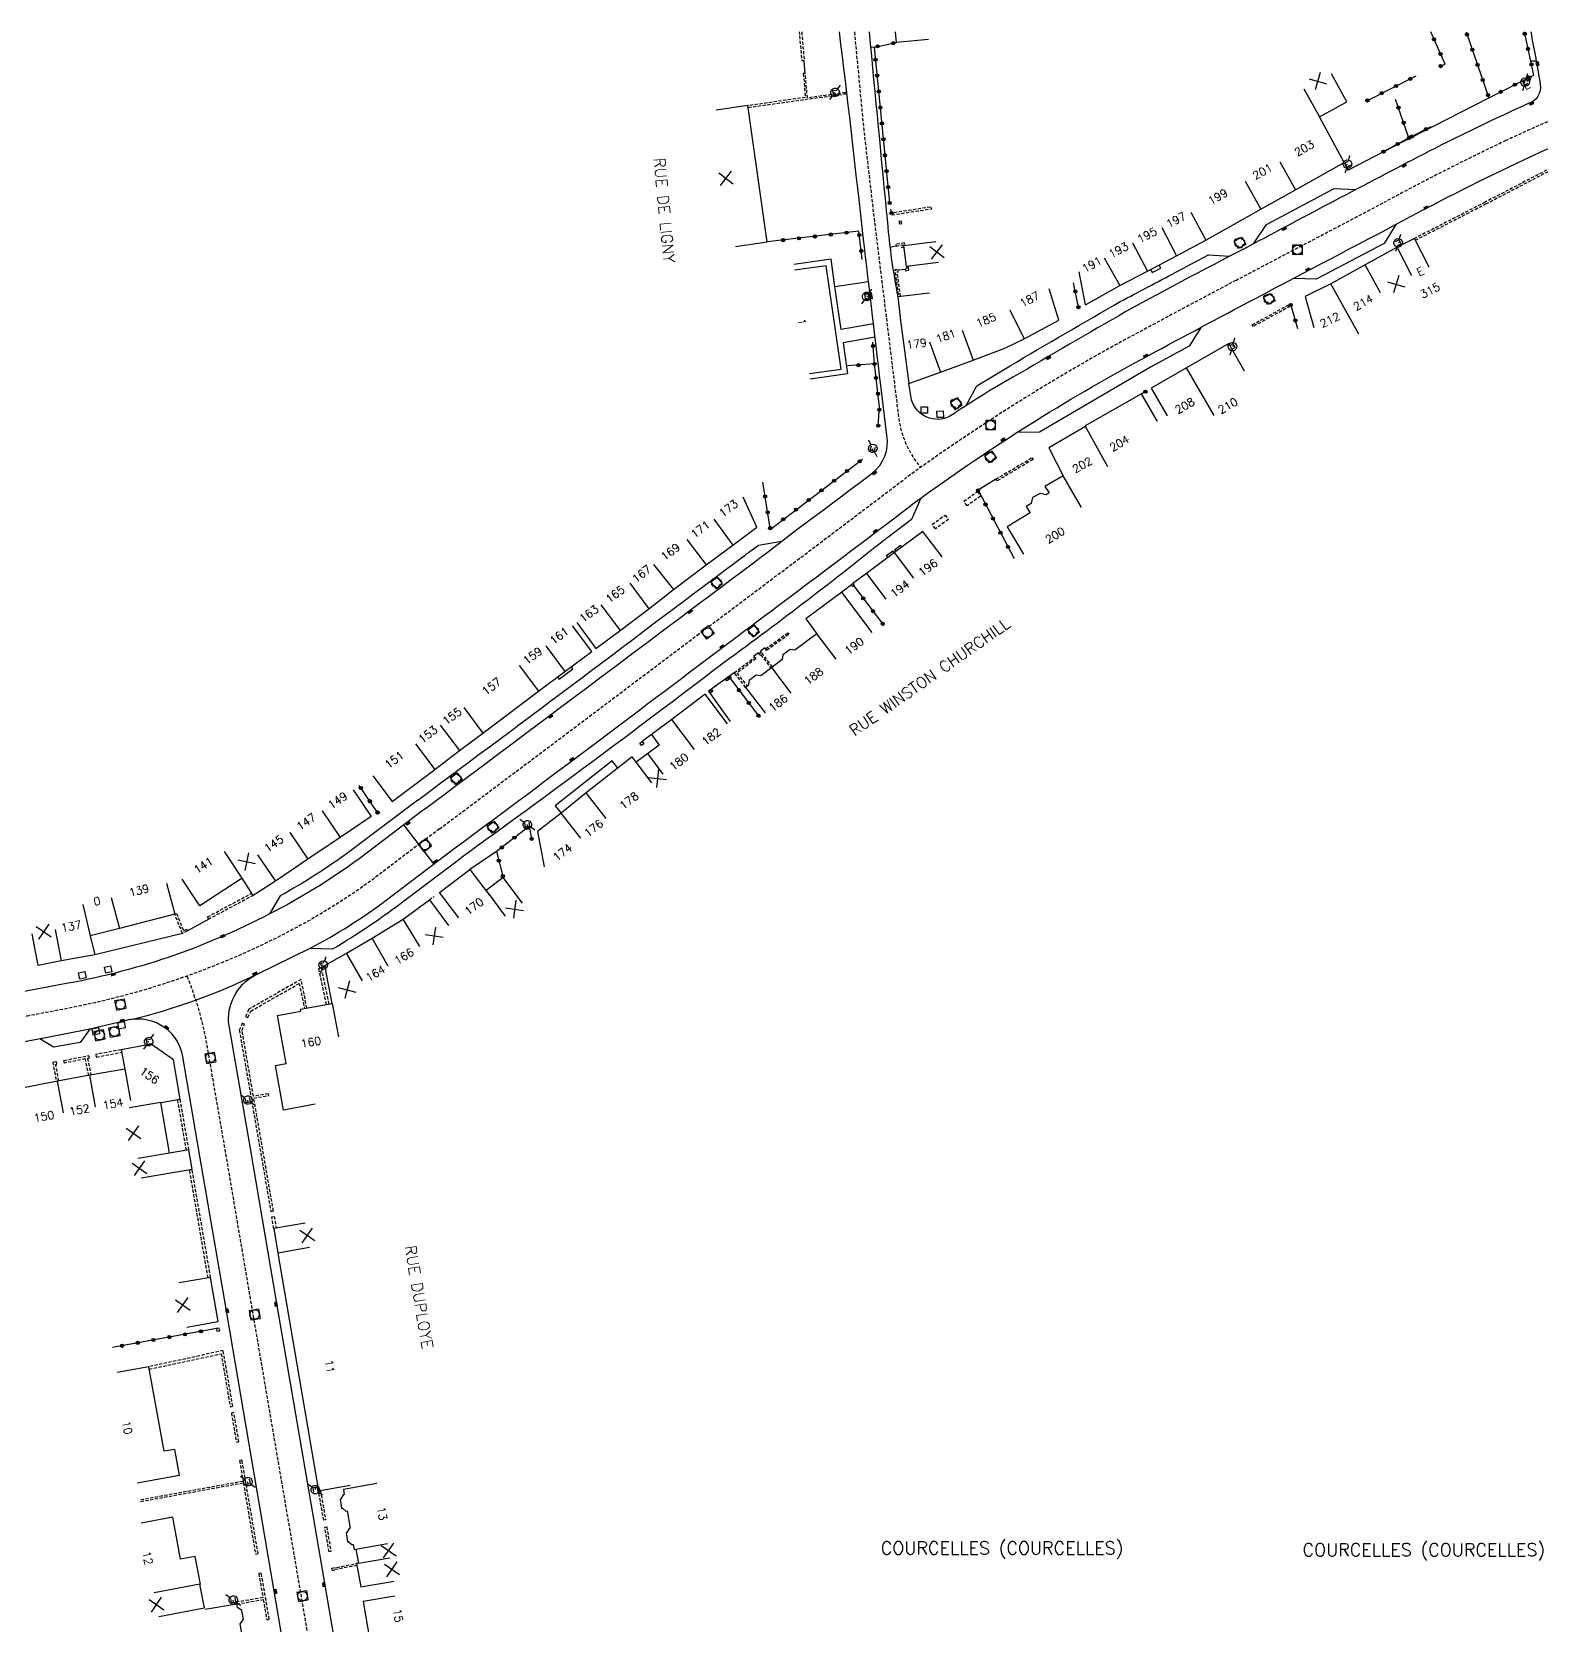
# Model space of a CAD drawing. Header units: millimetres. Extents: x 151000 to 152000, y 127000 to 128000.
# Drawn here: x 151316.4 to 151552.2, y 127751.2 to 128000 of the extents above; entities that cross this region are included whole.
import ezdxf
from ezdxf.enums import TextEntityAlignment as Align

# ---------------------------------------------------------------- set-up
doc = ezdxf.new("R2010")
doc.units = ezdxf.units.MM
doc.linetypes.add('DASHED', pattern=[0.75, 0.5, -0.25])
doc.layers.get('0').update_dxf_attribs({"linetype": 'CONTINUOUS'})
for name, color, linetype in [('W0001', 6, 'DASHED'), ('W0008', 7, 'CONTINUOUS'), ('W0100', 7, 'CONTINUOUS'), ('W0112', 1, 'DASHED'), ('W0300', 7, 'CONTINUOUS'), ('W0322', 7, 'CONTINUOUS'), ('W0334', 7, 'CONTINUOUS'), ('W0400', 7, 'CONTINUOUS'), ('W0420', 7, 'CONTINUOUS'), ('W0471', 7, 'CONTINUOUS'), ('W0980', 7, 'CONTINUOUS'), ('W0984', 7, 'CONTINUOUS'), ('W0989', 7, 'CONTINUOUS'), ('W0991', 7, 'CONTINUOUS'), ('W1102', 7, 'CONTINUOUS')]:
    doc.layers.add(name, color=color, linetype=linetype)
doc.styles.get("Standard").update_dxf_attribs({"font": 'romans.shx', "width": 0.85})

# ---------------------------------------------------------------- blocks, each defined once
blk = doc.blocks.new('T400')
for p, q in [((-0.15, 0.3), (0.15, 0.3)), ((-0.15, -0.25), (-0.15, 0.3)), ((-0.15, 0.15), (0.15, 0.15)), ((-0.15, 0), (0.15, 0)), ((0.15, 0.3), (0.15, -0.25)), ((-0.15, -0.15), (0.15, -0.15)), ((-0.15, -0.25), (-0.15, -0.3)), ((-0.15, -0.3), (0.15, -0.3)), ((0.15, -0.3), (0.15, -0.25))]:
    blk.add_line(p, q)
blk = doc.blocks.new('T420')
for p, q in [((0.75, 0.75), (-0.75, 0.75)), ((-0.75, 0.75), (-0.75, -0.75)), ((0.75, 0.75), (0.75, -0.75)), ((0.75, -0.75), (-0.75, -0.75))]:
    blk.add_line(p, q)
blk.add_ellipse((0, 0), major_axis=(-0.53, 0.53), ratio=1, start_param=3.926991, end_param=10.210176)
blk = doc.blocks.new('T471')
for p, q in [((-0.333334, 0.333334), (-0.333334, -0.333334)), ((-0.333334, 0.333334), (0.333334, 0.333334)), ((-0.333334, 0), (0, 0)), ((0.500001, 0.500001), (1.000002, 1.000002)), ((-0.500001, -0.500001), (-1.000002, -1.000002)), ((-0.333334, -0.333334), (0.333334, -0.333334))]:
    blk.add_line(p, q)
blk.add_ellipse((0, 0), major_axis=(0.471405, 0.471405), ratio=1, start_param=5.4977871438, end_param=11.780972451)
blk = doc.blocks.new('t112o')
at = {"color": 0, "linetype": 'Continuous'}
for p, q in [((-0.5, 0.5), (0.5, 0.5)), ((-0.5, -0.5), (-0.5, 0.5)), ((0.5, 0.5), (0.5, -0.5)), ((0.5, -0.5), (-0.5, -0.5))]:
    blk.add_line(p, q, dxfattribs=at)
blk = doc.blocks.new('t322o')
at = {"color": 0, "linetype": 'Continuous'}
for radius in [0.25, 0.15]:
    blk.add_circle((0, 0), radius, dxfattribs=at)
blk = doc.blocks.new('t991o')
at = {"color": 0, "linetype": 'Continuous'}
for p, q in [((-1, 1), (1, -1)), ((-1, -1), (1, 1))]:
    blk.add_line(p, q, dxfattribs=at)
blk = doc.blocks.new('T300')
for p, q in [((-0.8, 0.51), (-0.86, 0.34)), ((-0.86, 0.34), (-0.86, 0.17)), ((-0.86, 0.17), (-0.74, 0.06)), ((-0.69, 0.63), (-0.8, 0.51)), ((-0.8, -0.06), (-0.74, 0.06)), ((-0.74, 0.06), (-0.69, 0.11)), ((-0.57, 0.69), (-0.69, 0.63)), ((-0.46, 0.69), (-0.57, 0.69)), ((-0.29, 0.63), (-0.46, 0.69)), ((-0.29, 0.63), (-0.17, 0.74)), ((-0.23, 0.57), (-0.29, 0.63)), ((-0.17, 0.74), (-0.06, 0.8)), ((-0.06, 0.8), (0.06, 0.8)), ((0.06, 0.8), (0.23, 0.74)), ((0.23, 0.74), (0.34, 0.63)), ((0.34, 0.63), (0.4, 0.51)), ((0.46, 0.46), (0.34, 0.46)), ((0.4, 0.51), (0.4, 0.46)), ((0.57, 0.4), (0.46, 0.46)), ((0.57, 0.4), (0.69, 0.29)), ((0.69, 0.29), (0.74, 0.17)), ((0.74, 0.06), (0.69, -0.17)), ((0.74, 0.17), (0.74, 0.06)), ((-0.8, -0.17), (-0.8, -0.06)), ((-0.8, -0.23), (-0.8, -0.17)), ((-0.74, -0.34), (-0.8, -0.23)), ((-0.69, -0.4), (-0.74, -0.34)), ((-0.51, -0.46), (-0.69, -0.4)), ((-0.4, -0.46), (-0.51, -0.46)), ((-0.4, -0.46), (-0.34, -0.46)), ((-0.34, -0.46), (-0.34, -0.4)), ((-0.34, -0.51), (-0.34, -0.46)), ((-0.29, -0.63), (-0.34, -0.51)), ((-0.17, -0.74), (-0.29, -0.63)), ((-0.06, -0.8), (-0.17, -0.74)), ((0.06, -0.8), (-0.06, -0.8)), ((0.17, -0.74), (0.06, -0.8)), ((0.23, -0.69), (0.17, -0.74)), ((0.29, -0.46), (0.23, -0.46)), ((0.29, -0.63), (0.23, -0.69)), ((0.46, -0.4), (0.29, -0.46)), ((0.34, -0.51), (0.29, -0.63)), ((0.34, -0.51), (0.34, -0.46)), ((0.57, -0.34), (0.46, -0.4)), ((0.63, -0.29), (0.57, -0.34)), ((0.69, -0.17), (0.63, -0.29))]:
    blk.add_line(p, q)

msp = doc.modelspace()

# ---------------------------------------------------------------- linework, layer by layer
at = {"layer": 'W0001'}
msp.add_lwpolyline([(151380.12, 127875.52, 0.000958), (151420.4, 127905.8, 0.001557), (151452.99, 127930.34, -0.032974), (151488, 127952.36, -0.001172), (151504.53, 127961.2, 0.000051), (151527.65, 127973.36, -0.012969), (151546.73, 127983.04, -0.024557), (151560.92, 127989, -0.032571), (151573.67, 127992.89, -0.011484), (151603.68, 127999.19, -0.000807), (151607.47, 128000, -0.000807)], format="xyb", dxfattribs=at)
at = {"layer": 'W0001', "flags": 128}
for points in [[(151444.94, 128000), (151446.4, 127984.71), (151448.13, 127969.93), (151451.88, 127939.52, 0.138385), (151455.29, 127931.99)], [(151380.12, 127875.52), (151369.69, 127867.64, -0.037798), (151356.75, 127859.57, -0.074151), (151321.75, 127847.43, 0.00043), (151305.76, 127844.41), (151275.92, 127838.75), (151247.78, 127833.46), (151195.84, 127823.61), (151153.65, 127815.64), (151108.42, 127806.96), (151060.19, 127797.85), (151021.54, 127790.52), (151000, 127786.46)], [(151340.66, 127852.54, -0.05437), (151343.75, 127841.82), (151346.66, 127825.02), (151350.59, 127801.92), (151358.17, 127757.56), (151364.85, 127718.46), (151369.1, 127693.77), (151371.38, 127680.72), (151377.73, 127643.02)]]:
    msp.add_lwpolyline(points, format="xyb", dxfattribs=at)
at = {"layer": 'W0008', "flags": 128}
for points in [[(151377.8, 127878.59, 0.000328), (151428.95, 127916.94, -0.002765), (151447.73, 127931.08, 0.27606), (151450.02, 127937.04), (151449.06, 127944.8, 0.000123), (151446.14, 127969.53, 0.003293), (151442.61, 128000, 0.003293)], [(151382.44, 127872.45, 0.002164), (151422.74, 127902.68, 0.001555), (151455.32, 127927.2, -0.032937), (151489.86, 127948.92, -0.001171), (151506.36, 127957.74, 0.000051), (151529.49, 127969.91, -0.012986), (151548.42, 127979.52, -0.037384), (151569.67, 127987.81, -0.020939), (151590.83, 127992.62, -0.002519), (151627.31, 128000, -0.002519)], [(151447.24, 128000, 0.000506), (151450.1, 127970.25, 0.025332), (151451.71, 127958.65)], [(151550.6, 128000, -0.006352), (151552.1, 127991.8, -0.381886), (151550.22, 127988.83, 0.010187), (151534.76, 127981.39, 0.002746), (151507.28, 127966.9, 0.007321), (151487.36, 127956.32, 0.003254), (151469.72, 127946.06, 0.020975), (151459.86, 127939.97, -0.475145), (151453.87, 127942.55), (151453.44, 127945.12)]]:
    msp.add_lwpolyline(points, format="xyb", dxfattribs=at)
at = {"layer": 'W0008'}
for points in [[(151377.8, 127878.59), (151367.57, 127870.86, -0.042572), (151353.57, 127862.26, -0.078671), (151321.04, 127851.22), (151313.88, 127849.86)], [(151513.09, 127666.71), (151512.86, 127668.24), (151458.14, 127659.68), (151424.29, 127654.43), (151384.68, 127648.23, -0.302582), (151380.4, 127651.37), (151375.25, 127681.59), (151373.04, 127694.47), (151368.77, 127719.24), (151362.14, 127758.02), (151354.65, 127801.73), (151350.61, 127825.62), (151347.16, 127845.37, -0.305212), (151351.75, 127852.91), (151359.92, 127856.88, 0.041011), (151371.81, 127864.42), (151382.44, 127872.45)], [(151278.97, 127631.62), (151328.76, 127639.46), (151369.45, 127645.83, 0.320619), (151372.43, 127650.34), (151367.47, 127680.06), (151365.15, 127693.07), (151360.93, 127717.69), (151354.2, 127757.11), (151346.52, 127802.1), (151342.7, 127824.41), (151339.99, 127840.26, 0.439711), (151330.83, 127845.49), (151325.5, 127844.26), (151318.88, 127842.97), (151305.79, 127840.52)]]:
    msp.add_lwpolyline(points, format="xyb", dxfattribs=at)
at = {"layer": 'W0100'}
for points in [[(151456.51, 127998.84), (151451.54, 127998.35), (151451.37, 128000)], [(151426.37, 127966.51), (151431.32, 127967.2), (151428.32, 127988.5), (151423.37, 127987.8)], [(151481.07, 127957.4), (151486.41, 127960.39), (151490.71, 127962.65), (151495.27, 127965.02), (151499.86, 127967.46), (151508.45, 127972.33), (151513.83, 127975.34), (151521.47, 127979.62)], [(151458.06, 127964), (151453.09, 127963.38), (151452.69, 127966.67), (151457.65, 127967.29)], [(151534.71, 127963.29), (151532.44, 127967.74), (151529.75, 127966.37), (151524.73, 127963.64), (151519.38, 127960.65), (151515.34, 127958.7), (151516.74, 127953.82)], [(151437.91, 127946.65), (151442.86, 127947.36), (151440.54, 127963.5), (151435.59, 127962.79)], [(151481.07, 127957.4), (151480.06, 127962.56)], [(151456.67, 127959.2), (151451.71, 127958.65), (151452.12, 127954.92), (151453.44, 127945.12), (151458.38, 127946.89), (151463.49, 127948.75), (151468.47, 127950.63), (151471.44, 127952.08), (151476.86, 127955.01), (151475.38, 127959.9)], [(151505.91, 127947.01), (151503.42, 127951.35), (151496.8, 127947.53), (151491.32, 127944.39), (151493.81, 127940.05)], [(151492.27, 127939.15), (151489.79, 127943.49), (151481, 127938.47), (151481.06, 127938.36), (151475.3, 127935.03), (151477.57, 127930.68), (151474.7, 127929.03), (151475.36, 127928), (151474.88, 127927.69), (151473.95, 127927.89), (151472.78, 127927.27), (151472.54, 127926.33), (151471.8, 127925.89), (151472.4, 127924.9), (151468.79, 127922.73), (151471.37, 127918.45)], [(151401.59, 127907.75), (151404.57, 127903.73), (151408.33, 127906.53), (151412.83, 127909.88), (151416.67, 127912.91), (151421.78, 127916.75), (151425.96, 127919.87), (151429.69, 127922.66), (151427.57, 127927.32)], [(151458.63, 127918.01), (151455.63, 127922), (151451.23, 127918.69), (151446.85, 127915.41), (151449.85, 127911.41)], [(151447.71, 127906.21), (151443, 127912.52), (151437.38, 127908.33), (151439.1, 127906.02), (151435.66, 127903.45), (151434.9, 127903.55), (151433.78, 127902.69), (151433.68, 127901.97), (151432.05, 127900.76), (151432.05, 127900.76), (151430.34, 127899.45), (151429.61, 127899.55), (151428.48, 127898.7), (151428.37, 127897.94), (151427.95, 127897.62), (151430.99, 127893.65)], [(151369.73, 127883.84), (151372.72, 127879.83), (151379.39, 127884.82), (151383.26, 127887.78), (151386.91, 127890.49), (151395.59, 127897.06), (151399.7, 127900.09), (151403.92, 127903.26), (151400.92, 127907.26)], [(151366.62, 127881.61), (151369.43, 127877.48), (151364.6, 127874.2), (151359.56, 127870.79), (151354.49, 127867.36), (151351.04, 127865.14), (151349.28, 127867.83), (151342.67, 127863.49), (151339.93, 127867.67)], [(151383.12, 127861.62), (151380.11, 127865.61), (151384.89, 127869.21), (151387.89, 127865.22)], [(151337.5, 127867.04), (151338.76, 127862.2), (151330.12, 127859.95), (151325.57, 127858.84), (151326.29, 127855.88), (151321.01, 127854.91), (151317.44, 127854.21), (151316.48, 127859.12)], [(151393.1, 127863.93), (151390.09, 127867.92), (151387.39, 127865.89)], [(151360.69, 127832.53), (151355.77, 127831.62), (151354.48, 127838.56), (151356.19, 127838.88), (151354.8, 127846.36), (151358.47, 127847.04), (151358.41, 127847.35), (151363.38, 127848.26), (151362.22, 127854.17), (151365.6, 127856.14), (151369.6, 127858.45), (151374.45, 127861.41), (151378.54, 127864.46), (151381.53, 127860.46)], [(151333.52, 127821.02), (151341.46, 127822.39), (151340.98, 127825.39), (151337.94, 127824.86), (151336.57, 127832.81), (151339.61, 127833.33), (151338.55, 127839.48), (151335.08, 127841.91), (151330.37, 127841.03), (151330.97, 127838.02), (151325.5, 127837.04), (151320.46, 127836.11), (151314.38, 127834.95), (151310.46, 127834.26), (151309.9, 127837.2), (151298.63, 127835.06), (151299.56, 127830.15)], [(151359.14, 127813.95), (151354.22, 127813.09), (151354.88, 127809.26), (151361.22, 127772.16), (151366.15, 127773)], [(151340.63, 127797.72), (151345.55, 127798.57), (151344.37, 127805.46), (151339.44, 127804.61)], [(151332.91, 127773.41), (151339.49, 127774.61), (151338.77, 127778.61), (151337.1, 127778.31), (151334.69, 127791.52), (151329.78, 127790.63)], [(151370.33, 127773.26), (151365.11, 127772.33), (151365.25, 127771.54), (151365.07, 127771.51), (151364.71, 127770.88), (151364.59, 127770.86), (151364.83, 127769.42), (151364.95, 127769.44), (151365.49, 127768.96), (151365.71, 127768.99), (151366.18, 127766.31), (151366, 127766.28), (151365.64, 127765.65), (151365.52, 127765.63), (151365.75, 127764.19), (151365.88, 127764.21), (151366.42, 127763.73), (151366.63, 127763.77), (151366.77, 127762.99), (151367.07, 127763.04), (151367.46, 127760.82), (151367.17, 127760.77), (151367.81, 127757.12), (151373.03, 127758.05)], [(151336.26, 127752.5), (151343.39, 127753.84), (151342.69, 127757.56), (151342.78, 127757.58), (151341.97, 127761.87), (151339.67, 127761.44), (151338.44, 127768), (151333.52, 127767.08)], [(151345.01, 127745.18), (151349.93, 127746.04), (151349, 127751.35), (151349.5, 127752.03), (151349.25, 127753.44), (151348.55, 127753.92), (151348.45, 127754.45), (151343.53, 127753.58)], [(151373.13, 127755.71), (151368.2, 127754.87), (151369.24, 127748.76), (151370.74, 127739.89), (151376.83, 127740.99), (151376.93, 127740.33), (151376.41, 127739.56), (151376.64, 127738.19), (151377.36, 127737.65), (151377.47, 127737), (151378.24, 127737.12), (151378.87, 127733.19), (151383.03, 127733.85)]]:
    msp.add_lwpolyline(points, dxfattribs=at)
at = {"layer": 'W0100', "flags": 128}
for points in [[(151521.47, 127979.62), (151517.58, 127986.75), (151521.86, 127989.09), (151519.47, 127993.48)], [(151425.14, 127891.93), (151421.63, 127896.57), (151416.41, 127892.62), (151413.24, 127890.25), (151414.46, 127888.63), (151410.86, 127885.94), (151410.2, 127886.78), (151403.05, 127881.15), (151399.11, 127878.01), (151395.41, 127875.13), (151396.47, 127869.62)]]:
    msp.add_lwpolyline(points, dxfattribs=at)
at = {"layer": 'W0100'}
msp.add_lwpolyline([(151550.07, 127992.34), (151550.58, 127992.54), (151550.46, 127992.84), (151549.95, 127992.63)], close=True, dxfattribs=at)
at = {"layer": 'W0112', "flags": 128}
for points in [[(151436.71, 128000), (151437.1, 127995.51), (151436.77, 127995.48), (151436.37, 128000)], [(151452.73, 127966.32), (151452.36, 127966.27), (151452.32, 127966.63), (151452.69, 127966.67)], [(151452.15, 127958.7), (151451.64, 127962.52), (151451.79, 127962.51), (151451.8, 127962.84), (151451.49, 127962.85), (151451.27, 127962.83), (151451.82, 127958.68)]]:
    msp.add_lwpolyline(points, dxfattribs=at)
at = {"layer": 'W0112'}
for points in [[(151428.36, 127988.22), (151437.25, 127989.47), (151443.57, 127990.34), (151443.55, 127990.53), (151437.6, 127989.7), (151437.26, 127993.52), (151436.96, 127993.5), (151437.29, 127989.76), (151428.32, 127988.5)], [(151453.09, 127963.38), (151453.14, 127963.04), (151452.86, 127962.96), (151452.93, 127962.67), (151453.47, 127962.81), (151453.39, 127963.42)], [(151427.95, 127897.62), (151426.18, 127899.92), (151429.35, 127902.35), (151429.53, 127902.11), (151426.6, 127899.87), (151428.19, 127897.81)], [(151432.13, 127900.82), (151430.39, 127903.14), (151430.39, 127903.14), (151430.05, 127902.87), (151430.24, 127902.64), (151430.34, 127902.71), (151431.89, 127900.64)], [(151351.04, 127865.14), (151344.08, 127861.43), (151343.89, 127861.78), (151350.82, 127865.48)], [(151378.54, 127864.46), (151379.27, 127864.96)], [(151362.48, 127848.09), (151361.29, 127853.74), (151362.22, 127854.17)], [(151362.87, 127848.17), (151361.75, 127853.51), (151362.3, 127853.77)], [(151359.41, 127847.53), (151358.51, 127852.02), (151350.32, 127847.35), (151349.82, 127846.25), (151350.18, 127846.09), (151350.63, 127847.07), (151358.22, 127851.39), (151359.01, 127847.46)], [(151320.66, 127836.15), (151320.18, 127838.75), (151320.36, 127838.78), (151320.3, 127839.17), (151319.71, 127839.09), (151320.27, 127836.07)], [(151325.32, 127837), (151324.8, 127839.61), (151321.54, 127838.96), (151321.46, 127839.36), (151325.3, 127840.12), (151325.37, 127839.73), (151325.14, 127839.68), (151325.66, 127837.06)], [(151330.37, 127841.03), (151326.44, 127840.29), (151326.51, 127839.89), (151330.45, 127840.63)], [(151340.59, 127825.32), (151339.22, 127833.26)], [(151340.98, 127825.39), (151339.61, 127833.33)], [(151343.97, 127805.39), (151341.07, 127822.32)], [(151344.37, 127805.46), (151341.46, 127822.39)], [(151354.22, 127813.09), (151353.92, 127814.93), (151354.32, 127815), (151354.61, 127813.16)], [(151334.77, 127791.13), (151346.01, 127793.56), (151347.43, 127785.28), (151347.83, 127785.35), (151346.34, 127794.04), (151334.69, 127791.52)], [(151333.44, 127770.47), (151349.48, 127773.39), (151351.38, 127762.26), (151351.78, 127762.33), (151349.28, 127776.92), (151348.89, 127776.85), (151349.44, 127773.62), (151333.4, 127770.71)], [(151361.51, 127772.21), (151362.33, 127767.6), (151362.03, 127767.54), (151361.22, 127772.16)], [(151348.45, 127754.45), (151352.59, 127755.16), (151353.13, 127752.01), (151353.53, 127752.07), (151352.29, 127759.29), (151351.89, 127759.22), (151352.54, 127755.46), (151348.11, 127754.7), (151348.16, 127754.4)], [(151367.22, 127760.47), (151363.66, 127759.81), (151363.68, 127759.72), (151363.39, 127759.66), (151363.31, 127760.05), (151367.17, 127760.77)]]:
    msp.add_lwpolyline(points, dxfattribs=at)
msp.add_lwpolyline([(151532.57, 127967.48), (151543.6, 127973.15), (151559.18, 127981.25), (151571.21, 127984.27, -0.34688), (151573.59, 127982.69), (151574.05, 127982.83), (151573.97, 127983.12), (151573.77, 127983.06, 0.318488), (151571.16, 127984.57), (151559.07, 127981.53), (151543.46, 127973.41), (151532.44, 127967.74)], format="xyb", dxfattribs=at)
at = {"layer": 'W0112', "flags": 128}
msp.add_lwpolyline([(151450.79, 127971.43), (151457.02, 127972.39), (151456.98, 127972.67), (151450.75, 127971.72)], close=True, dxfattribs=at)
at = {"layer": 'W0112'}
for points in [[(151451.98, 127970.03), (151452.34, 127970.11), (151452.26, 127970.46), (151451.91, 127970.39)], [(151451.39, 127966.81), (151451.45, 127966.53), (151452.82, 127966.81), (151452.76, 127967.08)], [(151513.02, 127957.17), (151507.23, 127954), (151507.09, 127954.26), (151512.87, 127957.43)], [(151467.04, 127930.15), (151472.68, 127933.5), (151472.85, 127933.22), (151467.21, 127929.87)], [(151464.65, 127927.5), (151462.55, 127926), (151462.05, 127926.71), (151464.15, 127928.21)], [(151457.09, 127923.08), (151459.12, 127924.55), (151459.62, 127923.87), (151457.59, 127922.39)], [(151444.91, 127913.61), (151444.68, 127913.41), (151444.48, 127913.63), (151444.71, 127913.84)], [(151431.25, 127903.41), (151431.08, 127903.65), (151434.53, 127906.17), (151434.71, 127905.92)], [(151425.32, 127898.88), (151425.01, 127898.65), (151424.83, 127898.89), (151425.14, 127899.12)], [(151422.84, 127897.03), (151422.53, 127896.79), (151422.35, 127897.03), (151422.66, 127897.27)], [(151412.07, 127888.82), (151411.7, 127888.55), (151411.44, 127888.9), (151411.81, 127889.17)], [(151339.04, 127862.31), (151340.12, 127859.6), (151340.61, 127859.86), (151340.75, 127859.6), (151339.97, 127859.17), (151338.76, 127862.2)], [(151351.06, 127833.77), (151349.27, 127844.05), (151349.68, 127845.03), (151349.32, 127845.19), (151348.85, 127844.1), (151353.78, 127815.78), (151354.18, 127815.85), (151351.11, 127833.47), (151353.44, 127833.88), (151353.39, 127834.17)], [(151345.8, 127797.13), (151345.72, 127797.56), (151345.29, 127797.49), (151345.36, 127797.06)], [(151348.78, 127779.81), (151348.01, 127784.36), (151347.61, 127784.29), (151348.39, 127779.74)], [(151362.88, 127762.61), (151362.21, 127766.46), (151362.5, 127766.51), (151363.17, 127762.67)]]:
    msp.add_lwpolyline(points, close=True, dxfattribs=at)
at = {"layer": 'W0322'}
for points in [[(151450.46, 127973.28), (151449.11, 127987.07), (151448.06, 127997.64), (151451.54, 127998.35)], [(151536.53, 127994.67), (151537.23, 127994.98), (151534.99, 128000)], [(151540.51, 128000), (151544.07, 127989.73), (151551.08, 127993.25), (151549.61, 128000)], [(151525.09, 127989.31), (151532.7, 127993.14)], [(151531.58, 127983.46), (151529.49, 127989.43)], [(151527.61, 127981.31), (151531.58, 127983.46), (151535.07, 127985.23)], [(151450.75, 127971.72), (151450.64, 127972.32)], [(151446.18, 127964.45), (151445.64, 127968.87), (151431.32, 127967.2)], [(151479.94, 127957.02), (151479.19, 127960.8)], [(151513.1, 127957.35), (151514.19, 127953.69)], [(151448.68, 127938.51), (151448.86, 127941.41), (151448.07, 127948.15), (151447.8, 127951.56)], [(151448.07, 127948.15), (151443.87, 127947.83)], [(151490.41, 127943.82), (151489.79, 127943.49)], [(151431.79, 127922.51), (151431.99, 127922.47), (151446.21, 127933.27)], [(151431.79, 127922.51), (151430.64, 127929.66)], [(151464.26, 127928.41), (151469.9, 127917.77)], [(151444.81, 127913.52), (151449.55, 127907.3)], [(151425.41, 127899.17), (151425.25, 127899.01)], [(151425.41, 127899.17), (151430.14, 127892.97)], [(151394.53, 127873.98), (151394.19, 127875.97), (151389.05, 127872.01), (151390.09, 127867.92)]]:
    msp.add_lwpolyline(points, dxfattribs=at)
at = {"layer": 'W0322', "flags": 128}
for points in [[(151370.45, 127878.08), (151367.6, 127882.28)], [(151345.29, 127797.49), (151329.06, 127794.54)]]:
    msp.add_lwpolyline(points, dxfattribs=at)
at = {"layer": 'W0334'}
for points in [[(151437.26, 127993.52), (151437.1, 127995.51)], [(151448.06, 127997.64), (151447.47, 127997.6)], [(151551.46, 127995.46), (151550.61, 127995.42)], [(151521.47, 127979.62), (151522.02, 127978.41), (151530.59, 127982.86), (151535.5, 127985.34), (151544.07, 127989.73)], [(151507.28, 127966.9), (151509.3, 127969.92), (151519.88, 127975.56), (151523.31, 127975.4)], [(151529.51, 127969.92), (151527.69, 127966.98), (151517.08, 127961.41), (151513.55, 127961.52)], [(151450.5, 127966.39), (151451.43, 127966.61)], [(151447.16, 127960.95), (151441.91, 127960.2), (151441.3, 127964.5), (151435.47, 127963.67)], [(151491.23, 127962.92), (151491.48, 127962.44), (151492.79, 127963.1), (151492.53, 127963.6)], [(151451.8, 127962.84), (151452.86, 127962.96)], [(151447.93, 127954.41), (151442.87, 127953.53), (151441.91, 127960.2)], [(151499.13, 127953.89), (151497.25, 127950.91), (151491.2, 127947.65), (151473.85, 127937.5), (151470.37, 127937.45)], [(151448.17, 127952.34), (151443.17, 127951.46), (151443.86, 127946.61), (151438.03, 127945.77)], [(151467.04, 127930.15), (151464.26, 127928.41)], [(151451.15, 127918.63), (151450.95, 127918.9), (151449.96, 127918.17), (151450.17, 127917.89)], [(151452.37, 127919.55), (151452.17, 127919.81), (151451.2, 127919.08), (151451.4, 127918.82)], [(151444.48, 127913.63), (151443, 127912.52)], [(151446.85, 127915.41), (151444.71, 127913.84)], [(151431.08, 127903.65), (151430.97, 127903.82), (151430.27, 127903.3), (151430.39, 127903.14)], [(151430.05, 127902.87), (151429.94, 127903.05), (151429.21, 127902.53), (151429.35, 127902.35)], [(151398.59, 127899.27), (151398.83, 127898.94), (151400.98, 127900.53), (151400.73, 127900.86)], [(151426.18, 127899.92), (151422.15, 127897.02), (151425.56, 127892.3)], [(151413.24, 127890.25), (151411.81, 127889.17)], [(151407.98, 127885.03), (151407.09, 127886.15), (151398.21, 127879.14), (151399.11, 127878.01)], [(151379.25, 127870.05), (151374.57, 127876.15)], [(151389.05, 127872.01), (151384.89, 127869.21)], [(151344.08, 127861.43), (151340.75, 127859.6)], [(151339.97, 127859.17), (151326.29, 127855.88)], [(151325.5, 127844.26), (151324, 127842.18), (151319.83, 127841.41), (151317.7, 127842.75)]]:
    msp.add_lwpolyline(points, dxfattribs=at)
for points in [[(151504.28, 127967.32), (151505.49, 127967.95), (151506.09, 127966.8), (151504.88, 127966.17)], [(151508.87, 127958.57), (151510.07, 127959.17), (151510.66, 127958.01), (151509.46, 127957.41)], [(151461.09, 127942.85), (151459.96, 127942.15), (151460.64, 127941.05), (151461.77, 127941.74)], [(151465.3, 127933.79), (151466.41, 127934.51), (151467.12, 127933.42), (151466.01, 127932.7)], [(151423.55, 127914.87), (151422.54, 127914.07), (151423.35, 127913.05), (151424.36, 127913.85)], [(151429.32, 127907.36), (151428.31, 127906.58), (151429.1, 127905.54), (151430.11, 127906.32)], [(151383.65, 127883.24), (151382.63, 127882.45), (151381.84, 127883.48), (151382.86, 127884.26)], [(151389.41, 127875.67), (151388.34, 127874.87), (151387.57, 127875.91), (151388.64, 127876.71)]]:
    msp.add_lwpolyline(points, close=True, dxfattribs=at)
for points in [[(151462.41, 127941.66), (151464.07, 127944.72), (151469.28, 127947.87, -0.003169), (151486.48, 127957.88, 0.000394), (151495.15, 127962.47), (151500.24, 127965.18), (151503.62, 127965.01)], [(151455.32, 127927.2), (151453.86, 127923.83), (151450.17, 127921.06, 0.000606), (151449.52, 127920.57, -0.011861), (151423.97, 127901.06, -0.007352), (151383.52, 127871.03), (151383.52, 127871.03)], [(151376.74, 127880, 0.000776), (151427.91, 127918.33, -0.000073), (151428.4, 127918.71), (151429.96, 127919.87), (151433.58, 127920.46)], [(151376.74, 127880), (151366.02, 127871.94, -0.030262), (151355.25, 127865.07), (151353.57, 127862.26)], [(151359.92, 127856.88), (151363.47, 127856.8, 0.028083), (151374.71, 127864.38), (151383.52, 127871.03)], [(151331.92, 127845.75, 0.054789), (151351.75, 127852.91, 0.057692)]]:
    msp.add_lwpolyline(points, format="xyb", dxfattribs=at)
at = {"layer": 'W1102'}
for p, q in [((151515.14, 127991.12), (151517.58, 127986.75)), ((151511.39, 127979.71), (151513.83, 127975.34)), ((151505.98, 127976.68), (151508.45, 127972.33)), ((151497.5, 127971.88), (151499.86, 127967.46)), ((151492.96, 127969.46), (151495.27, 127965.02)), ((151488.37, 127967.07), (151490.71, 127962.65)), ((151532.02, 127961.92), (151529.75, 127966.37)), ((151483.97, 127964.75), (151486.41, 127960.39)), ((151527.12, 127959.25), (151524.73, 127963.64)), ((151523.77, 127952.8), (151519.38, 127960.65)), ((151469.25, 127956.58), (151471.44, 127952.08)), ((151461.77, 127953.45), (151463.49, 127948.75)), ((151456.69, 127951.6), (151458.38, 127946.89)), ((151501.13, 127940.12), (151496.8, 127947.53)), ((151484.56, 127932.06), (151481.06, 127938.36)), ((151422.96, 127923.88), (151425.96, 127919.87)), ((151418.77, 127920.75), (151421.78, 127916.75)), ((151454.24, 127914.7), (151451.23, 127918.69)), ((151413.57, 127916.83), (151416.67, 127912.91)), ((151409.84, 127913.89), (151412.83, 127909.88)), ((151405.35, 127910.54), (151408.33, 127906.53)), ((151396.74, 127904.12), (151399.7, 127900.09)), ((151392.57, 127901.05), (151395.59, 127897.06)), ((151383.93, 127894.5), (151386.91, 127890.49)), ((151380.22, 127891.75), (151383.26, 127887.78)), ((151419.97, 127887.91), (151416.41, 127892.62)), ((151376.4, 127888.82), (151379.39, 127884.82)), ((151406.17, 127877.17), (151403.05, 127881.15)), ((151361.79, 127878.34), (151364.6, 127874.2)), ((151402.22, 127874.1), (151399.11, 127878.01)), ((151356.76, 127874.94), (151359.56, 127870.79)), ((151351.69, 127871.5), (151354.49, 127867.36)), ((151324.38, 127863.7), (151325.57, 127858.84)), ((151328.85, 127864.79), (151330.12, 127859.95)), ((151377.05, 127857.14), (151374.45, 127861.41)), ((151320.1, 127859.83), (151321.01, 127854.91)), ((151368.12, 127851.82), (151365.6, 127856.14)), ((151372.1, 127854.11), (151369.6, 127858.45)), ((151326.38, 127832.11), (151325.5, 127837.04)), ((151321.37, 127831.19), (151320.46, 127836.11)), ((151359.81, 127810.12), (151354.88, 127809.26))]:
    msp.add_line(p, q, dxfattribs=at)
at = {"layer": 'W1102', "flags": 128}
for points in [[(151480.44, 127925.72), (151477.57, 127930.68)], [(151442.1, 127902.02), (151439.1, 127906.02)], [(151435.05, 127896.75), (151432.05, 127900.76)], [(151415.08, 127884.1), (151412.69, 127887.3)], [(151413.28, 127882.71), (151410.86, 127885.94)], [(151349.28, 127867.83), (151346.54, 127872.01)], [(151387.39, 127865.89), (151390.4, 127861.89)], [(151363.38, 127848.26), (151364.33, 127843.03)], [(151330.97, 127838.02), (151331.85, 127833.1)], [(151336.57, 127832.81), (151331.64, 127831.96)], [(151337.94, 127824.86), (151333.01, 127824.02)], [(151367.07, 127763.04), (151371.99, 127763.92)], [(151367.46, 127760.82), (151372.39, 127761.69)], [(151342.69, 127757.56), (151335.56, 127756.22)]]:
    msp.add_lwpolyline(points, dxfattribs=at)

# ---------------------------------------------------------------- block references
at = {"layer": 'W0112'}
for p, rotation in [((151447.14, 127958.75), 189.900415372128), ((151455.87, 127940.95), 0.8736446793998601), ((151458.34, 127940.3), 0.8736446793998601), ((151328.36, 127853.57), 191.998421690048), ((151324.32, 127852.64), 191.998421690048), ((151326.43, 127843.91), 190.628269609659), ((151330.45, 127844.85), 190.628269609659)]:
    msp.add_blockref('t112o', p, dxfattribs=dict(at, rotation=rotation))
at = {"layer": 'W0300', "rotation": 10.5193599652022}
for p in [(151505.19, 127967.06), (151509.77, 127958.29), (151460.86, 127941.95), (151466.21, 127933.6), (151423.45, 127913.96), (151429.21, 127906.45), (151382.75, 127883.36), (151388.49, 127875.79)]:
    msp.add_blockref('T300', p, dxfattribs=at)
at = {"layer": 'W0322'}
for p, rotation in [((151448.57, 127997.75), 11.5533737289666), ((151451.02, 127998.25), 11.5533737289666), ((151535.5, 127998.86), 114.034231215604), ((151540.65, 127999.6), 289.0693579658233), ((151549.67, 127999.72), 102.2937980114205), ((151448.25, 127995.67), 95.65969950247293), ((151536.52, 127996.57), 114.034231215604), ((151541.47, 127997.24), 289.0693579658233), ((151550.18, 127997.36), 102.2937980114205), ((151448.5, 127993.19), 95.65969950247293), ((151531.79, 127992.68), 26.6791356762173), ((151536.53, 127994.67), 24.224987896164), ((151542.29, 127994.87), 289.0693579658233), ((151550.37, 127992.9), 26.71158904747806), ((151550.72, 127994.92), 102.2937980114205), ((151448.75, 127990.7), 95.65969950247293), ((151527.32, 127990.44), 26.6791356762173), ((151529.56, 127991.56), 26.6791356762173), ((151543.1, 127992.51), 289.0693579658233), ((151545.9, 127990.65), 26.71158904747806), ((151548.13, 127991.77), 26.71158904747806), ((151448.99, 127988.21), 95.65969950247293), ((151525.09, 127989.31), 26.6791356762173), ((151529.93, 127988.18), 109.359017264912), ((151543.92, 127990.15), 289.0693579658233), ((151449.24, 127985.72), 95.62191871439222), ((151530.75, 127985.82), 109.359017264912), ((151449.48, 127983.24), 95.62191871439222), ((151531.58, 127983.46), 109.359017264912), ((151532.02, 127983.68), 26.90558574360511), ((151534.24, 127984.81), 26.90558574360511), ((151449.73, 127980.75), 95.62191871439222), ((151527.61, 127981.31), 28.4448811938911), ((151529.81, 127982.5), 28.4448811938911), ((151449.97, 127978.26), 95.62191871439222), ((151450.22, 127975.77), 95.62191871439222), ((151450.46, 127973.28), 95.62191871439222), ((151450.75, 127971.72), 100.461045459793), ((151438.77, 127968.07), 186.6405483756459), ((151441.25, 127968.36), 186.6405483756459), ((151443.73, 127968.65), 186.6405483756459), ((151445.71, 127968.29), 97.06791104557678), ((151433.8, 127967.49), 186.6405483756459), ((151436.28, 127967.78), 186.6405483756459), ((151446.02, 127965.81), 97.06791104557678), ((151479.45, 127959.48), 101.209844201875), ((151479.94, 127957.02), 101.209844201875), ((151513.1, 127957.35), 286.617307282817), ((151513.82, 127954.95), 286.617307282817), ((151447.85, 127950.95), 94.48142551534968), ((151445.57, 127947.96), 184.34988125108), ((151448.07, 127948.15), 184.34988125108), ((151448.32, 127945.98), 96.73946939933248), ((151448.62, 127943.49), 96.73946939933248), ((151490.41, 127943.82), 207.853688521365), ((151448.84, 127941.01), 86.35985393114359), ((151448.68, 127938.51), 86.35985393114359), ((151445.77, 127932.94), 37.2102830319811), ((151443.78, 127931.43), 37.2102830319811), ((151439.79, 127928.4), 37.2102830319811), ((151441.78, 127929.91), 37.2102830319811), ((151464.26, 127928.41), 297.9414461871601), ((151431, 127927.45), 99.1484371292898), ((151437.8, 127926.89), 37.2102830319811), ((151465.43, 127926.2), 297.9414461871601), ((151431.4, 127924.98), 99.1484371292898), ((151433.82, 127923.87), 37.2102830319811), ((151435.81, 127925.38), 37.2102830319811), ((151466.6, 127923.99), 297.9414461871601), ((151431.79, 127922.51), 349.6455761809601), ((151467.77, 127921.79), 297.9414461871601), ((151468.94, 127919.58), 297.9414461871601), ((151446.32, 127911.53), 307.3448722744405), ((151447.84, 127909.54), 307.3448722744405), ((151449.35, 127907.56), 307.3448722744405), ((151425.41, 127899.17), 307.34487227446), ((151426.92, 127897.19), 307.34487227446), ((151428.44, 127895.2), 307.34487227446), ((151429.95, 127893.21), 307.34487227446), ((151367.84, 127881.92), 124.0999266850809), ((151369.25, 127879.85), 124.0999266850809), ((151391.84, 127874.16), 217.627266036519), ((151393.82, 127875.68), 217.627266036519), ((151394.53, 127873.98), 99.46325458970198), ((151389.86, 127872.63), 217.627266036519), ((151389.41, 127870.57), 284.322327772063), ((151390.03, 127868.15), 284.322327772063), ((151337.91, 127796.15), 190.3108877252706), ((151340.37, 127796.59), 190.3108877252706), ((151342.83, 127797.04), 190.3108877252706), ((151330.53, 127794.8), 190.3108877252706), ((151332.99, 127795.25), 190.3108877252706), ((151335.45, 127795.7), 190.3108877252706)]:
    msp.add_blockref('t322o', p, dxfattribs=dict(at, rotation=rotation))
msp.add_blockref('t322o', (151370.45, 127878.08), dxfattribs=at)
at = {"layer": 'W0400'}
for p, rotation in [((151551.64, 127995.04), 190.825236802748), ((151550.76, 127988.84), 115.2899466251531), ((151530.82, 127979.13), 117.6263996179478), ((151534.26, 127972.59), 297.637503284333), ((151512.11, 127969.28), 118.0158832055221), ((151515.78, 127962.89), 297.7493441168032), ((151475.27, 127949.11), 120.439564976848), ((151490.46, 127949.42), 298.18011631876), ((151468.14, 127936.3), 302.287239868618), ((151448.11, 127931.14), 126.906418865628), ((151448.22, 127921.99), 307.105799208719), ((151419.3, 127909.48), 126.8770427546967), ((151424.24, 127903.97), 306.927552364876), ((151397.5, 127893.11), 126.9681299826173), ((151400.8, 127886.38), 306.97015828612), ((151375.2, 127876.4), 127.0793933521864), ((151379.53, 127870.43), 127.0793933521864), ((151346.26, 127858.77), 294.2557307743151), ((151329.15, 127852.81), 285.508507405456), ((151351.3, 127852.91), 112.8990725863958), ((151330.58, 127845.59), 285.1481295337646), ((151337.49, 127844.49), 230.6518383759383), ((151354.58, 127801.27), 189.6824084828941), ((151346.94, 127800.26), 189.6824084828941), ((151354.48, 127756.39), 189.6961407602785), ((151362.07, 127757.47), 189.6961407602785)]:
    msp.add_blockref('T400', p, dxfattribs=dict(at, rotation=rotation))
at = {"layer": 'W0420'}
for p in [(151514.16, 127965.97), (151466.21, 127938.59)]:
    msp.add_blockref('T420', p, dxfattribs=at)
for p, rotation in [((151422, 127906.21), 36.8770427546967), ((151377.84, 127873), 127.527910589891), ((151330.3, 127848.11), 190.628269609659), ((151327.03, 127843.32), 190.628269609659), ((151329.35, 127843.86), 190.628269609659), ((151344.33, 127839.77), 99.9098503004812), ((151351.24, 127799.69), 99.72323155925609), ((151358.71, 127755.7), 99.69057234173573)]:
    msp.add_blockref('T420', p, dxfattribs=dict(at, rotation=rotation))
at = {"layer": 'W0471'}
for p, rotation in [((151549.74, 127992.17), 27.0967981185017), ((151441.92, 127990.56), 7.857196288631292), ((151521.98, 127979.36), 29.24850684025269), ((151529.89, 127967.07), 207.637503284333), ((151446.85, 127958.69), 189.900415372128), ((151504, 127950.86), 208.714640375307), ((151447.81, 127934.96), 71.506634063271), ((151393.85, 127876.19), 99.46325458970198), ((151361.96, 127854.28), 25.0259903453205), ((151334.69, 127842.3), 10.628269609659), ((151350.19, 127833.17), 99.9098503004812), ((151350.19, 127773.55), 99.69494660236272), ((151360.71, 127772.33), 279.692779374899), ((151347.91, 127755.07), 99.98030124642855)]:
    msp.add_blockref('T471', p, dxfattribs=dict(at, rotation=rotation))
at = {"layer": 'W0991'}
for p, rotation in [((151517.32, 127992.31), 298.6482870169595), ((151424.87, 127977.15), 8.015324198358403), ((151457.85, 127965.64), 7.052606420026297), ((151529.58, 127960.59), 298.5765454896693), ((151414.18, 127883.4), 307.8902948179981), ((151350.01, 127870.4), 303.2565606525501), ((151391.86, 127863), 307.0039940701689), ((151318.29, 127859.47), 281.0848442105792), ((151379.29, 127858.8), 306.5077646292816), ((151365.68, 127850.41), 299.9535717251534), ((151332.33, 127827.99), 9.756891697825957), ((151333.27, 127822.52), 9.756891697216414), ((151359.48, 127812.03), 9.830194297009664), ((151340.03, 127801.16), 9.76621566697023), ((151372.19, 127762.81), 10.07544619194122), ((151372.71, 127759.87), 10.07544619266268), ((151335.91, 127754.36), 10.63559919909105)]:
    msp.add_blockref('t991o', p, dxfattribs=dict(at, rotation=rotation))

# ---------------------------------------------------------------- texts
at = {"layer": 'W0980'}
for p in [(151468.01, 127763.06), (151533.9, 127762.79)]:
    msp.add_text('COURCELLES (COURCELLES)', height=2, dxfattribs=at).set_placement(p, align=Align.MIDDLE)
at = {"layer": 'W0984'}
for s, rotation, p in [('E', 23.2145, (151549.95, 127991.73)), ('E', 26.9963, (151533.36, 127962.6)), ('315', 26.9963, (151534.88, 127959.63))]:
    msp.add_text(s, height=1.25, rotation=rotation, dxfattribs=at).set_placement(p, align=Align.MIDDLE)
at = {"layer": 'W0989'}
for s, rotation, p in [('RUE DE LIGNY', 275.4599, (151415.25, 127972.14)), ('RUE WINSTON CHURCHILL', 35.1261, (151456.69, 127899.27)), ('RUE DUPLOYE', 279.5716, (151376.93, 127802.4))]:
    msp.add_text(s, height=1.75, rotation=rotation, dxfattribs=at).set_placement(p, align=Align.MIDDLE)
at = {"layer": 'W0991'}
for s, rotation, p in [('203', 29.2485, (151515.21, 127981.85)), ('201', 29.2346, (151508.69, 127978.2)), ('199', 29.5314, (151501.72, 127974.27)), ('197', 28.0544, (151495.19, 127970.65)), ('195', 27.4527, (151490.66, 127968.26)), ('193', 27.7882, (151486.21, 127965.93)), ('191', 29.2319, (151482.04, 127963.67)), ('187', 28.4185, (151472.31, 127958.24)), ('214', 29.211, (151524.42, 127957.74)), ('185', 22.7217, (151465.51, 127955.01)), ('212', 25.8353, (151519.22, 127955.02)), ('1', 278.1656, (151436.75, 127954.72)), ('181', 20.0213, (151459.23, 127952.52)), ('179', 7.6408, (151454.66, 127951.32)), ('208', 29.8619, (151496.55, 127941.63)), ('210', 29.9313, (151503.28, 127941.63)), ('204', 30.0394, (151486.35, 127935.76)), ('202', 29.8634, (151480.54, 127932.38)), ('173', 36.7435, (151425.27, 127925.6)), ('171', 36.7632, (151420.87, 127922.32)), ('200', 31.0488, (151476.29, 127921.41)), ('169', 36.9336, (151416.2, 127918.81)), ('167', 38.2941, (151411.7, 127915.36)), ('196', 36.9671, (151456.43, 127916.35)), ('165', 36.681, (151407.56, 127912.19)), ('194', 36.8598, (151452.04, 127913.05)), ('163', 36.6474, (151403.47, 127909.14)), ('161', 36.9214, (151398.82, 127905.68)), ('159', 36.4112, (151394.66, 127902.58)), ('190', 36.7413, (151444.91, 127904.11)), ('157', 37.1201, (151388.25, 127897.78)), ('188', 36.7436, (151438.57, 127899.39)), ('186', 37.4185, (151433.03, 127895.21)), ('155', 36.5806, (151382.08, 127893.13)), ('153', 37.4449, (151378.31, 127890.29)), ('182', 37.8903, (151422.55, 127889.92)), ('151', 36.7797, (151373.05, 127886.32)), ('180', 37.8903, (151417.53, 127886.01)), ('149', 34.159, (151364.21, 127879.98)), ('178', 37.8903, (151409.73, 127879.94)), ('147', 34.0672, (151359.28, 127876.64)), ('176', 37.8903, (151404.2, 127875.64)), ('145', 34.0904, (151354.23, 127873.22)), ('174', 37.8903, (151399.35, 127871.86)), ('141', 33.2566, (151343.23, 127869.84)), ('139', 14.6002, (151333.18, 127865.91)), ('0', 13.6891, (151326.62, 127864.24)), ('170', 37.0013, (151385.51, 127863.42)), ('137', 11.0848, (151322.6, 127860.31)), ('166', 31.4048, (151374.58, 127855.63)), ('164', 29.9536, (151370.11, 127852.97)), ('160', 10.5557, (151360.03, 127842.22)), ('156', 325.0106, (151334.81, 127837)), ('150', 10.1644, (151318.34, 127830.62)), ('152', 10.1644, (151323.87, 127831.65)), ('154', 10.1644, (151329.12, 127832.6)), ('11', 279.6928, (151362.98, 127791.56)), ('10', 280.3109, (151331.34, 127782.02)), ('13', 280.0754, (151371.16, 127768.59)), ('12', 280.6356, (151334.54, 127761.65)), ('15', 279.6977, (151373.65, 127752.66))]:
    msp.add_text(s, height=1.25, rotation=rotation, dxfattribs=at).set_placement(p, align=Align.MIDDLE)

doc.saveas('drawing.dxf')
